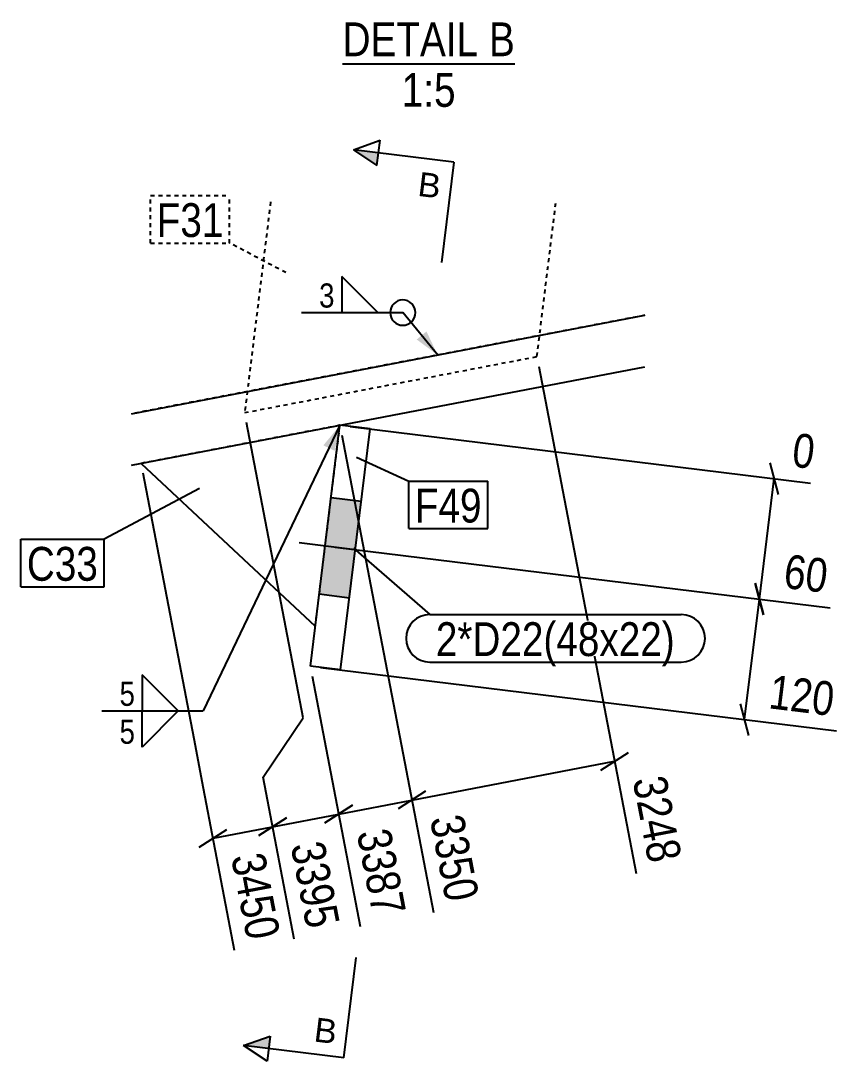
# Model space of a CAD drawing. Header units: millimetres. Extents: x 20 to 109594, y 16 to 5254.
# Drawn here: x 18426 to 18833, y 20 to 534 of the extents above; entities that cross this region are included whole.
import ezdxf

# ---------------------------------------------------------------- set-up
doc = ezdxf.new("R2010")
doc.units = ezdxf.units.MM
doc.linetypes.add('DXK_LINE_DOT2', pattern=[3.9198, 1.9599, -1.9599])
for name, color, linetype in [('MÅLSÆTNING', 7, 'Continuous'), ('STÅL', 7, 'Continuous'), ('TEKST', 7, 'Continuous')]:
    doc.layers.add(name, color=color, linetype=linetype)
doc.styles.add('Arial', font='ARIAL.TTF', dxfattribs={"height": 0.2})
doc.styles.add('Arial Narrow', font='ARIALN.TTF', dxfattribs={"height": 0.2})

msp = doc.modelspace()

# ---------------------------------------------------------------- hatches: boundary and pattern name
at = {"layer": 'STÅL', "linetype": 'Continuous'}
msp.add_hatch(color=96, dxfattribs=at).paths.add_polyline_path([(18579.75, 298.52), (18573.9, 250.88), (18588.79, 249.05), (18594.64, 296.7)])
msp.add_hatch(color=96, dxfattribs=at).paths.add_polyline_path([(18579.75, 298.52), (18573.9, 250.88), (18588.79, 249.05), (18594.64, 296.7)])
at = {"layer": 'TEKST', "linetype": 'Continuous'}
for color, points in [(30, [(18603.19, 468.89), (18602.43, 462.69), (18590.79, 470.42)]), (3, [(18626.88, 380.61), (18632.42, 368.97), (18622.06, 376.63)]), (3, [(18575.92, 324.33), (18584.14, 334.26), (18581.56, 321.63)]), (30, [(18549.6, 32.41), (18548.84, 26.2), (18536.43, 27.73)])]:
    msp.add_hatch(color=color, dxfattribs=at).paths.add_polyline_path(points)

# ---------------------------------------------------------------- linework, layer by layer
at = {"layer": 'MÅLSÆTNING', "color": 7, "linetype": 'Continuous'}
for p, q in [((18682.44, 363.29), (18730.5, 112.71)), ((18565.98, 189.63), (18537.99, 335.59)), ((18565.98, 189.63), (18537.99, 335.59)), ((18589.1, 333.65), (18816.76, 305.69)), ((18796.67, 315.72), (18800.79, 300.1)), ((18512.04, 179.28), (18486.87, 310.5)), ((18581.79, 274.09), (18826.36, 244.06)), ((18789.35, 256.16), (18793.48, 240.54)), ((18793.48, 240.54), (18789.35, 256.16)), ((18784.11, 188.8), (18791.42, 248.35)), ((18574.47, 214.54), (18829.63, 183.21)), ((18570.45, 210.24), (18594.17, 86.56)), ((18786.17, 180.99), (18782.04, 196.61)), ((18546.14, 160.37), (18565.98, 189.63)), ((18546.14, 160.37), (18565.98, 189.63)), ((18516.68, 154.72), (18512.04, 179.28)), ((18713.05, 163.87), (18726.66, 172.59)), ((18619.66, 149.01), (18719.86, 168.23)), ((18561.5, 80.3), (18546.14, 160.37)), ((18561.5, 80.3), (18546.14, 160.37)), ((18532.03, 74.65), (18516.68, 154.72)), ((18626.46, 153.37), (18612.86, 144.66)), ((18626.46, 153.37), (18612.86, 144.66)), ((18590.33, 146.44), (18576.72, 137.72)), ((18544.05, 131.46), (18557.65, 140.18)), ((18557.65, 140.18), (18544.05, 131.46)), ((18550.85, 135.82), (18583.52, 142.08)), ((18514.59, 125.81), (18528.19, 134.52)), ((18521.39, 130.17), (18550.85, 135.82))]:
    msp.add_line(p, q, dxfattribs=at)
at = {"layer": 'STÅL', "color": 30, "linetype": 'DXK_LINE_DOT2'}
for p, q in [((18549.83, 444.61), (18537.05, 340.5)), ((18681.5, 368.2), (18690.88, 444.61)), ((18537.05, 340.5), (18681.5, 368.2)), ((18584.14, 334.25), (18485.93, 315.41)), ((18571.95, 235), (18584.14, 334.25))]:
    msp.add_line(p, q, dxfattribs=at)
at = {"layer": 'STÅL', "color": 7, "linetype": 'DXK_LINE_DOT2'}
msp.add_line((18734.81, 388.61), (18481.08, 339.95), dxfattribs=at)
at = {"layer": 'STÅL', "color": 2, "linetype": 'Continuous'}
for p, q in [((18481.08, 339.95), (18734.81, 388.61)), ((18481.08, 314.49), (18734.81, 363.15))]:
    msp.add_line(p, q, dxfattribs=at)
at = {"layer": 'STÅL', "color": 4, "linetype": 'Continuous'}
for p, q in [((18569.51, 215.15), (18584.14, 334.25)), ((18599.02, 332.43), (18584.14, 334.25)), ((18584.4, 213.32), (18599.02, 332.43)), ((18485.93, 315.41), (18571.95, 235)), ((18584.4, 213.32), (18569.51, 215.15))]:
    msp.add_line(p, q, dxfattribs=at)
at = {"layer": 'STÅL', "color": 96, "linetype": 'Continuous'}
for p, q in [((18579.75, 298.52), (18594.64, 296.7)), ((18579.75, 298.52), (18594.64, 296.7)), ((18563.92, 276.29), (18591.71, 272.87)), ((18563.92, 276.29), (18591.71, 272.87)), ((18573.9, 250.88), (18588.79, 249.05)), ((18573.9, 250.88), (18588.79, 249.05))]:
    msp.add_line(p, q, dxfattribs=at)
at = {"layer": 'TEKST', "color": 246, "linetype": 'Continuous'}
msp.add_line((18585.43, 512.87), (18670.58, 512.87), dxfattribs=at)
at = {"layer": 'TEKST', "color": 30, "linetype": 'Continuous'}
for p, q in [((18590.79, 470.42), (18603.95, 475.1)), ((18602.43, 462.69), (18603.95, 475.1)), ((18590.79, 470.42), (18602.43, 462.69)), ((18536.43, 27.73), (18549.6, 32.41)), ((18549.6, 32.41), (18548.08, 20)), ((18548.08, 20), (18536.43, 27.73))]:
    msp.add_line(p, q, dxfattribs=at)
at = {"layer": 'TEKST', "color": 7, "linetype": 'Continuous'}
for p, q in [((18640.41, 464.32), (18590.79, 470.42)), ((18592.23, 318.53), (18618.12, 306.7)), ((18618.12, 306.7), (18657.15, 306.7)), ((18618.12, 283.2), (18618.12, 306.7)), ((18657.15, 283.2), (18657.15, 306.7)), ((18514.7, 303.02), (18467.55, 277.93)), ((18618.12, 283.2), (18657.15, 283.2)), ((18426.38, 277.93), (18467.55, 277.93)), ((18426.38, 254.43), (18426.38, 277.93)), ((18467.55, 254.43), (18467.55, 277.93)), ((18590.76, 273.49), (18628.53, 240.71)), ((18426.38, 254.43), (18467.55, 254.43)), ((18628.53, 240.71), (18752.81, 240.71)), ((18628.53, 217.21), (18752.81, 217.21)), ((18586.06, 21.63), (18592.15, 71.26))]:
    msp.add_line(p, q, dxfattribs=at)
at = {"layer": 'TEKST', "color": 7, "linetype": 'DXK_LINE_DOT2'}
for p, q in [((18490.55, 447.78), (18529.58, 447.78)), ((18490.55, 424.28), (18490.55, 447.78)), ((18529.58, 424.28), (18529.58, 447.78)), ((18490.55, 424.28), (18529.58, 424.28)), ((18557.38, 409.69), (18529.58, 424.28))]:
    msp.add_line(p, q, dxfattribs=at)
at = {"layer": 'TEKST', "color": 3, "linetype": 'Continuous'}
for p, q in [((18602.85, 389.91), (18584.99, 407.77)), ((18584.99, 407.77), (18584.99, 389.91)), ((18584.99, 389.91), (18602.85, 389.91)), ((18632.42, 368.97), (18615.17, 389.91)), ((18584.14, 334.26), (18516.56, 193.1)), ((18504.24, 193.1), (18486.38, 210.96)), ((18486.38, 210.96), (18486.38, 193.1)), ((18486.38, 193.1), (18504.24, 193.1)), ((18486.38, 193.1), (18504.24, 193.1)), ((18504.24, 193.1), (18486.38, 175.24)), ((18486.38, 175.24), (18486.38, 193.1))]:
    msp.add_line(p, q, dxfattribs=at)
for start, end in [(90, 270), (270, 90)]:
    msp.add_arc((18615.17, 389.91), 6.25, start, end, dxfattribs=at)
at = {"layer": 'TEKST', "color": 7, "linetype": 'Continuous'}
for centre, start, end in [((18628.53, 228.96), 90, 270), ((18752.81, 228.96), 270, 90)]:
    msp.add_arc(centre, 11.75, start, end, dxfattribs=at)

# ---------------------------------------------------------------- wipeouts: each hides what was drawn before it
at = {"color": 0, "linetype": 'Continuous'}
for points in [[(18652.54, 516.62), (18652.54, 534.12), (18585.43, 534.12), (18585.43, 516.62)], [(18670.58, 516.62), (18670.58, 534.12), (18657.79, 534.12), (18657.79, 516.62)], [(18641.33, 491.62), (18641.33, 509.12), (18614.67, 509.12), (18614.67, 491.62)], [(18633.16, 446.32), (18634.69, 458.73), (18623.66, 460.08), (18622.14, 447.67)], [(18483.81, 175.85), (18483.81, 190.35), (18474.19, 190.35), (18474.19, 175.85)], [(18581.86, 28.45), (18583.38, 40.85), (18572.35, 42.21), (18570.83, 29.8)]]:
    msp.add_wipeout(points, dxfattribs=at).dxf.layer = 'TEKST'
at = {"color": 0}
for points in [[(18526.58, 427.28), (18526.58, 444.78), (18493.55, 444.78), (18493.55, 427.28)], [(18582.42, 391.41), (18582.42, 405.91), (18572.81, 405.91), (18572.81, 391.41)], [(18464.55, 257.43), (18464.55, 274.93), (18429.38, 274.93), (18429.38, 257.43)], [(18483.81, 194.6), (18483.81, 209.1), (18474.19, 209.1), (18474.19, 194.6)]]:
    msp.add_wipeout(points, dxfattribs=at).dxf.layer = 'TEKST'

# ---------------------------------------------------------------- next in the draw order: linework, layer by layer
at = {"layer": 'TEKST', "color": 7, "linetype": 'Continuous'}
for p, q in [((18640.41, 464.32), (18634.32, 414.69)), ((18586.06, 21.63), (18536.43, 27.73))]:
    msp.add_line(p, q, dxfattribs=at)
at = {"layer": 'TEKST', "color": 3, "linetype": 'Continuous'}
for p, q in [((18565.06, 389.91), (18615.17, 389.91)), ((18466.44, 193.1), (18516.56, 193.1))]:
    msp.add_line(p, q, dxfattribs=at)

# ---------------------------------------------------------------- next in the draw order: texts
at = {"layer": 'TEKST', "color": 96, "linetype": 'Continuous', "style": 'Arial Narrow'}
for s, height, p in [('DETAIL', 16.702, (18585.43, 516.62)), ('B', 16.7, (18657.79, 516.62)), ('1:5', 16.702, (18614.67, 491.62))]:
    msp.add_text(s, height=height, dxfattribs=at).set_placement(p)
at = {"layer": 'TEKST', "color": 3, "linetype": 'Continuous', "style": 'Arial'}
for p in [(18622.14, 447.67), (18570.83, 29.8)]:
    msp.add_text('B', height=11.94, rotation=-7.0015, dxfattribs=at).set_placement(p)
at = {"layer": 'TEKST', "color": 3, "style": 'Arial Narrow'}
for s, p in [('3', (18573.81, 392.41)), ('5', (18475.19, 195.6))]:
    msp.add_text(s, height=11.93, dxfattribs=at).set_placement(p)
at = {"layer": 'TEKST', "color": 3, "linetype": 'Continuous', "style": 'Arial Narrow'}
msp.add_text('5', height=11.93, dxfattribs=at).set_placement((18475.19, 176.85))

# ---------------------------------------------------------------- next in the draw order: wipeouts: each hides what was drawn before it
at = {"color": 0, "linetype": 'Continuous'}
for points in [[(18820.66, 308.74), (18823.64, 333.06), (18806.11, 335.21), (18803.13, 310.89)], [(18827.09, 247.5), (18830.08, 271.82), (18801.96, 275.27), (18798.98, 250.95)], [(18830.37, 186.65), (18833.35, 210.96), (18794.65, 215.72), (18791.67, 191.4)], [(18734, 113.06), (18758.06, 117.68), (18748.71, 166.45), (18724.65, 161.83)], [(18597.67, 86.92), (18621.73, 91.53), (18612.38, 140.3), (18588.32, 135.68)]]:
    msp.add_wipeout(points, dxfattribs=at).dxf.layer = 'MÅLSÆTNING'
at = {"color": 0}
for points in [[(18526.58, 427.28), (18526.58, 444.78), (18493.55, 444.78), (18493.55, 427.28)], [(18464.55, 257.43), (18464.55, 274.93), (18429.38, 274.93), (18429.38, 257.43)]]:
    msp.add_wipeout(points, dxfattribs=at).dxf.layer = 'TEKST'

# ---------------------------------------------------------------- next in the draw order: linework, layer by layer
at = {"layer": 'MÅLSÆTNING', "color": 7, "linetype": 'Continuous'}
for p, q in [((18585.08, 329.34), (18630.31, 93.5)), ((18585.08, 329.34), (18630.31, 93.5)), ((18791.42, 248.35), (18798.73, 307.91)), ((18581.79, 274.09), (18826.36, 244.06)), ((18570.45, 210.24), (18594.17, 86.56)), ((18576.72, 137.72), (18590.33, 146.44)), ((18583.52, 142.08), (18619.66, 149.01))]:
    msp.add_line(p, q, dxfattribs=at)

# ---------------------------------------------------------------- next in the draw order: texts
at = {"layer": 'MÅLSÆTNING', "color": 3, "linetype": 'Continuous', "style": 'Arial Narrow'}
for s, height, rotation, p in [('0', 16.7, -7.0015, (18807.03, 313.94)), ('60', 16.702, -7.0015, (18802.88, 254)), ('120', 16.702, -7.0015, (18795.57, 194.45)), ('3248', 16.702, -79.1427, (18728.74, 159.05)), ('3387', 16.702, -79.1427, (18592.41, 132.91))]:
    msp.add_text(s, height=height, rotation=rotation, dxfattribs=at).set_placement(p)
at = {"layer": 'TEKST', "color": 3, "style": 'Arial Narrow'}
for s, p in [('F31', (18493.55, 427.28)), ('C33', (18429.38, 257.43))]:
    msp.add_text(s, height=16.702, dxfattribs=at).set_placement(p)

# ---------------------------------------------------------------- next in the draw order: wipeouts: each hides what was drawn before it
at = {"color": 0, "linetype": 'Continuous'}
for points in [[(18633.81, 93.85), (18657.87, 98.46), (18648.52, 147.23), (18624.45, 142.61)], [(18564.99, 80.65), (18589.06, 85.26), (18579.7, 134.03), (18555.64, 129.42)]]:
    msp.add_wipeout(points, dxfattribs=at).dxf.layer = 'MÅLSÆTNING'
at = {"color": 0}
for points in [[(18654.15, 286.2), (18654.15, 303.7), (18621.12, 303.7), (18621.12, 286.2)], [(18749.81, 220.21), (18749.81, 237.71), (18631.53, 237.71), (18631.53, 220.21)]]:
    msp.add_wipeout(points, dxfattribs=at).dxf.layer = 'TEKST'

# ---------------------------------------------------------------- next in the draw order: texts
at = {"layer": 'MÅLSÆTNING', "color": 3, "linetype": 'Continuous', "style": 'Arial Narrow'}
msp.add_text('3350', height=16.702, rotation=-79.1427, dxfattribs=at).set_placement((18628.55, 139.84))

# ---------------------------------------------------------------- next in the draw order: wipeouts: each hides what was drawn before it
at = {"color": 0, "linetype": 'Continuous'}
msp.add_wipeout([(18535.53, 75), (18559.59, 79.61), (18550.24, 128.38), (18526.18, 123.77)], dxfattribs=at).dxf.layer = 'MÅLSÆTNING'
at = {"color": 0}
for points in [[(18654.15, 286.2), (18654.15, 303.7), (18621.12, 303.7), (18621.12, 286.2)], [(18749.81, 220.21), (18749.81, 237.71), (18631.53, 237.71), (18631.53, 220.21)]]:
    msp.add_wipeout(points, dxfattribs=at).dxf.layer = 'TEKST'

# ---------------------------------------------------------------- next in the draw order: texts
at = {"layer": 'MÅLSÆTNING', "color": 3, "linetype": 'Continuous', "style": 'Arial Narrow'}
for s, p in [('3395', (18559.74, 126.64)), ('3450', (18530.27, 120.99))]:
    msp.add_text(s, height=16.702, rotation=-79.1427, dxfattribs=at).set_placement(p)
at = {"layer": 'TEKST', "color": 3, "style": 'Arial Narrow'}
for s, height, p in [('F49', 16.702, (18621.12, 286.2)), ('2*D22(48x22)', 16.7025, (18631.53, 220.21))]:
    msp.add_text(s, height=height, dxfattribs=at).set_placement(p)

doc.saveas('drawing.dxf')
